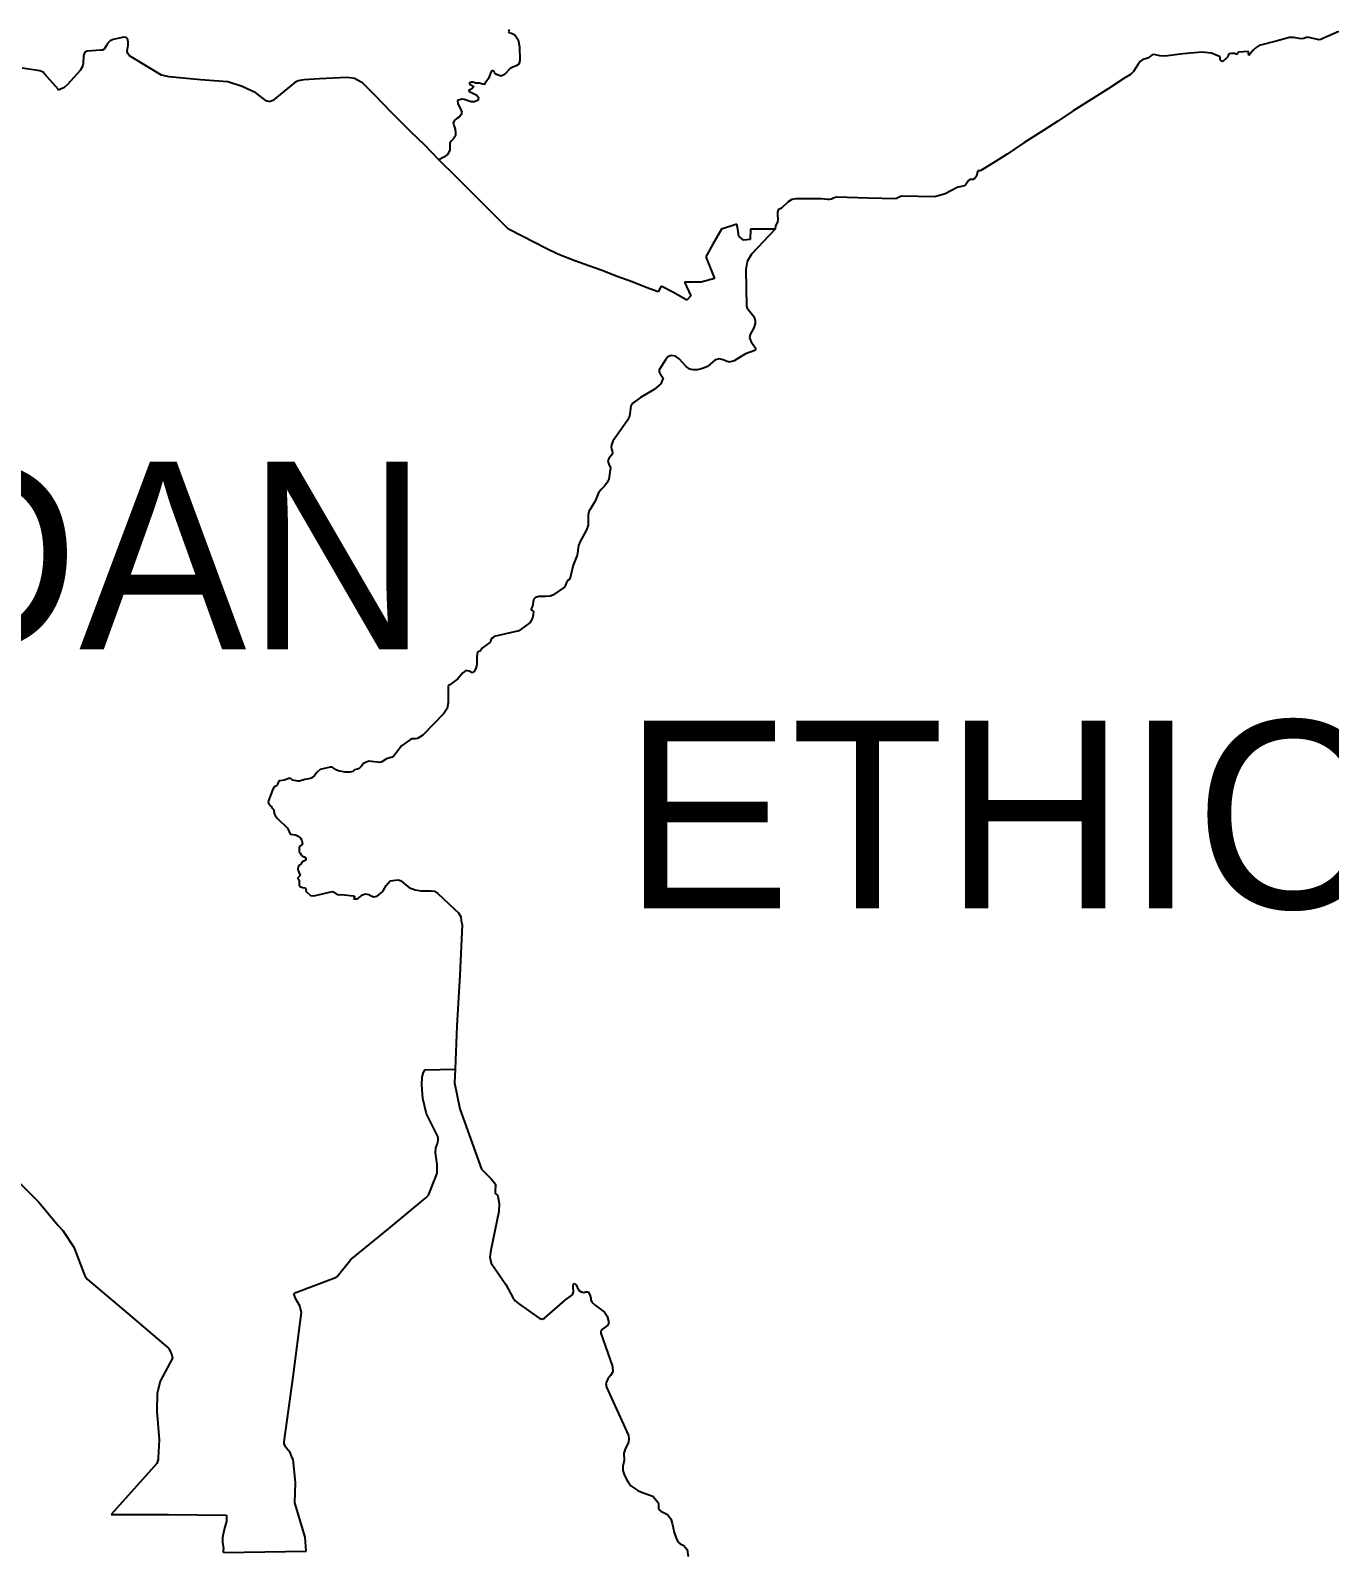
# Model space of a CAD drawing. Header units: metres. Extents: x 0 to 1325, y -1 to 773.
# Drawn here: x 778.86 to 806.52, y 341.19 to 373.63 of the extents above; entities that cross this region are included whole.
import ezdxf
from ezdxf.enums import TextEntityAlignment as Align

# ---------------------------------------------------------------- set-up
doc = ezdxf.new("R2010")
doc.units = ezdxf.units.M

msp = doc.modelspace()

# ---------------------------------------------------------------- linework, layer by layer
at = {"layer": 'SCORE'}
for points in [[(780.56, 373.408), (780.5, 373.348)], [(780.62, 373.438), (780.56, 373.408)], [(780.85, 373.488), (780.62, 373.438)], [(780.9, 373.478), (780.85, 373.488)], [(780.92, 373.448), (780.9, 373.478)], [(780.93, 373.428), (780.92, 373.448)], [(780.94, 373.378), (780.93, 373.428)], [(789.05, 373.648), (789.04, 373.608)], [(789.04, 373.608), (789.06, 373.578)], [(789.06, 373.578), (789.1, 373.568)], [(789.1, 373.568), (789.13, 373.558)], [(789.13, 373.558), (789.17, 373.538)], [(789.17, 373.538), (789.24, 373.428)], [(789.24, 373.428), (789.27, 373.278)], [(805.38, 373.398), (805.02, 373.308)], [(805.66, 373.478), (805.38, 373.398)], [(805.75, 373.478), (805.66, 373.478)], [(805.91, 373.448), (805.75, 373.478)], [(805.97, 373.458), (805.91, 373.448)], [(806.02, 373.478), (805.97, 373.458)], [(806.08, 373.478), (806.02, 373.478)], [(806.29, 373.428), (806.08, 373.478)], [(806.33, 373.438), (806.29, 373.428)], [(806.37, 373.458), (806.33, 373.438)], [(806.71, 373.608), (806.37, 373.458)], [(779.99, 373.098), (779.98, 372.928)], [(780.02, 373.168), (779.99, 373.098)], [(780.07, 373.188), (780.02, 373.168)], [(780.36, 373.208), (780.07, 373.188)], [(780.39, 373.208), (780.36, 373.208)], [(780.43, 373.228), (780.39, 373.208)], [(780.48, 373.308), (780.43, 373.228)], [(780.5, 373.348), (780.48, 373.308)], [(780.92, 373.188), (780.94, 373.318)], [(780.93, 373.138), (780.92, 373.188)], [(780.97, 373.088), (780.93, 373.138)], [(780.94, 373.318), (780.94, 373.378)], [(781.65, 372.678), (780.97, 373.088)], [(789.27, 373.278), (789.28, 372.988)], [(802.74, 373.108), (802.65, 373.038)], [(802.78, 373.118), (802.74, 373.108)], [(802.9, 373.088), (802.78, 373.118)], [(803.01, 373.078), (802.9, 373.088)], [(803.4, 373.128), (803.01, 373.078)], [(803.8, 373.168), (803.4, 373.128)], [(804, 373.148), (803.8, 373.168)], [(804.19, 373.068), (804, 373.148)], [(804.19, 373.048), (804.19, 373.068)], [(804.35, 373.068), (804.32, 373.038)], [(804.36, 373.098), (804.35, 373.068)], [(804.37, 373.128), (804.36, 373.098)], [(804.43, 373.138), (804.37, 373.128)], [(804.47, 373.138), (804.43, 373.138)], [(804.49, 373.138), (804.47, 373.138)], [(804.55, 373.118), (804.49, 373.138)], [(804.56, 373.148), (804.55, 373.128)], [(804.55, 373.128), (804.55, 373.118)], [(804.58, 373.168), (804.56, 373.148)], [(804.79, 373.178), (804.58, 373.168)], [(804.79, 373.158), (804.79, 373.178)], [(804.8, 373.098), (804.79, 373.158)], [(804.89, 373.208), (804.8, 373.098)], [(804.95, 373.268), (804.89, 373.208)], [(805.02, 373.308), (804.95, 373.268)], [(779.06, 372.768), (778.68, 372.828)], [(779.13, 372.738), (779.06, 372.768)], [(779.16, 372.708), (779.13, 372.738)], [(779.92, 372.778), (779.65, 372.478)], [(779.97, 372.858), (779.92, 372.778)], [(779.98, 372.928), (779.97, 372.858)], [(788.67, 372.758), (788.61, 372.608)], [(788.71, 372.778), (788.67, 372.758)], [(788.73, 372.758), (788.71, 372.778)], [(788.74, 372.728), (788.73, 372.758)], [(789.07, 372.818), (788.95, 372.688)], [(789.13, 372.848), (789.07, 372.818)], [(789.2, 372.878), (789.13, 372.848)], [(789.26, 372.908), (789.2, 372.878)], [(789.28, 372.988), (789.26, 372.908)], [(802.34, 372.758), (802.28, 372.688)], [(802.44, 372.908), (802.34, 372.758)], [(802.49, 372.978), (802.44, 372.908)], [(802.54, 373.008), (802.49, 372.978)], [(802.65, 373.038), (802.54, 373.008)], [(804.19, 373.018), (804.19, 373.048)], [(804.2, 372.988), (804.19, 373.018)], [(804.23, 372.968), (804.2, 372.988)], [(804.25, 372.978), (804.23, 372.968)], [(804.32, 373.038), (804.25, 372.978)], [(779.45, 372.378), (779.16, 372.708)], [(779.65, 372.478), (779.57, 372.408)], [(781.81, 372.638), (781.65, 372.678)], [(782.48, 372.578), (781.81, 372.638)], [(783.06, 372.538), (782.48, 372.578)], [(783.37, 372.438), (783.06, 372.538)], [(783.66, 372.298), (783.37, 372.438)], [(784.49, 372.518), (784.02, 372.138)], [(784.56, 372.558), (784.49, 372.518)], [(784.68, 372.578), (784.56, 372.558)], [(785.01, 372.598), (784.68, 372.578)], [(785.6, 372.628), (785.01, 372.598)], [(785.76, 372.608), (785.6, 372.628)], [(785.9, 372.528), (785.76, 372.608)], [(785.92, 372.518), (785.9, 372.528)], [(786.19, 372.248), (785.92, 372.518)], [(788.25, 372.528), (788.2, 372.508)], [(788.2, 372.508), (788.22, 372.478)], [(788.22, 372.478), (788.3, 372.438)], [(788.28, 372.528), (788.25, 372.528)], [(788.3, 372.438), (788.25, 372.378)], [(788.34, 372.508), (788.28, 372.528)], [(788.41, 372.508), (788.34, 372.508)], [(788.49, 372.488), (788.41, 372.508)], [(788.53, 372.478), (788.49, 372.488)], [(788.61, 372.608), (788.53, 372.498)], [(788.53, 372.498), (788.53, 372.478)], [(788.78, 372.688), (788.74, 372.728)], [(788.88, 372.658), (788.78, 372.688)], [(788.95, 372.688), (788.88, 372.658)], [(802.16, 372.618), (801.8, 372.388)], [(802.28, 372.688), (802.16, 372.618)], [(779.46, 372.358), (779.45, 372.378)], [(779.47, 372.368), (779.46, 372.358)], [(779.55, 372.398), (779.47, 372.368)], [(779.57, 372.408), (779.55, 372.398)], [(783.88, 372.128), (783.66, 372.298)], [(783.95, 372.108), (783.88, 372.128)], [(784.02, 372.138), (783.95, 372.108)], [(786.54, 371.888), (786.19, 372.248)], [(788.04, 372.168), (787.95, 372.138)], [(787.95, 372.138), (787.96, 372.068)], [(788.09, 372.158), (788.04, 372.168)], [(788.24, 372.108), (788.09, 372.158)], [(788.25, 372.378), (788.19, 372.358)], [(788.19, 372.358), (788.19, 372.338)], [(788.19, 372.338), (788.36, 372.248)], [(788.31, 372.108), (788.24, 372.108)], [(788.39, 372.148), (788.31, 372.108)], [(788.36, 372.248), (788.4, 372.198)], [(788.4, 372.198), (788.39, 372.148)], [(801.44, 372.158), (801.06, 371.918)], [(801.8, 372.388), (801.44, 372.158)], [(786.95, 371.478), (786.54, 371.888)], [(787.99, 371.788), (787.94, 371.758)], [(787.96, 372.068), (788, 371.988)], [(788.03, 371.838), (787.99, 371.788)], [(788, 371.988), (788.04, 371.888)], [(788.04, 371.888), (788.03, 371.838)], [(801.06, 371.918), (800.73, 371.698)], [(787.26, 371.178), (786.95, 371.478)], [(787.89, 371.718), (787.86, 371.658)], [(787.86, 371.658), (787.87, 371.618)], [(787.87, 371.618), (787.88, 371.588)], [(787.88, 371.588), (787.9, 371.528)], [(787.94, 371.758), (787.89, 371.718)], [(787.9, 371.528), (787.91, 371.448)], [(787.91, 371.448), (787.91, 371.398)], [(800.43, 371.508), (800.01, 371.238)], [(800.73, 371.698), (800.43, 371.508)], [(787.55, 370.878), (787.26, 371.178)], [(787.82, 371.278), (787.79, 371.238)], [(787.79, 371.238), (787.79, 371.188)], [(787.79, 371.188), (787.79, 371.078)], [(787.86, 371.318), (787.82, 371.278)], [(787.89, 371.358), (787.86, 371.318)], [(787.91, 371.398), (787.89, 371.358)], [(800.01, 371.238), (799.65, 370.998)], [(787.66, 370.928), (787.55, 370.878)], [(787.93, 370.508), (787.55, 370.878)], [(787.74, 370.988), (787.66, 370.928)], [(787.79, 371.078), (787.74, 370.988)], [(799.65, 370.998), (799.29, 370.768)], [(788.3, 370.138), (787.93, 370.508)], [(798.96, 370.468), (798.93, 370.458)], [(798.98, 370.498), (798.96, 370.468)], [(799, 370.528), (798.98, 370.498)], [(799.02, 370.618), (799, 370.528)], [(799.03, 370.638), (799.02, 370.618)], [(799.05, 370.638), (799.03, 370.638)], [(799.07, 370.638), (799.05, 370.638)], [(799.09, 370.648), (799.07, 370.638)], [(799.29, 370.768), (799.09, 370.648)], [(798.33, 370.148), (798.11, 370.088)], [(798.59, 370.288), (798.33, 370.148)], [(798.74, 370.318), (798.59, 370.288)], [(798.77, 370.348), (798.74, 370.318)], [(798.83, 370.438), (798.77, 370.348)], [(798.86, 370.458), (798.83, 370.438)], [(798.93, 370.458), (798.86, 370.458)], [(788.67, 369.768), (788.3, 370.138)], [(794.85, 369.848), (794.78, 369.808)], [(794.99, 369.978), (794.85, 369.848)], [(795.07, 370.028), (794.99, 369.978)], [(795.15, 370.048), (795.07, 370.028)], [(795.17, 370.048), (795.15, 370.048)], [(795.7, 370.048), (795.17, 370.048)], [(795.83, 370.028), (795.7, 370.048)], [(795.87, 370.028), (795.83, 370.028)], [(795.91, 370.038), (795.87, 370.028)], [(795.97, 370.068), (795.91, 370.038)], [(796.02, 370.078), (795.97, 370.068)], [(796.7, 370.058), (796.02, 370.078)], [(797.28, 370.048), (796.7, 370.058)], [(797.31, 370.058), (797.28, 370.048)], [(797.37, 370.088), (797.31, 370.058)], [(797.39, 370.098), (797.37, 370.088)], [(797.4, 370.098), (797.39, 370.098)], [(798.11, 370.088), (797.4, 370.098)], [(789.04, 369.398), (788.67, 369.768)], [(793.9, 369.508), (793.57, 369.398)], [(793.92, 369.398), (793.9, 369.508)], [(794.76, 369.548), (794.72, 369.468)], [(794.78, 369.808), (794.76, 369.758)], [(794.76, 369.758), (794.76, 369.698)], [(794.76, 369.698), (794.77, 369.618)], [(794.77, 369.618), (794.76, 369.548)], [(789.33, 369.248), (789.04, 369.398)], [(789.59, 369.118), (789.33, 369.248)], [(793.57, 369.398), (793.39, 369.078)], [(793.94, 369.248), (793.92, 369.398)], [(794.04, 369.168), (793.94, 369.248)], [(794.18, 369.178), (794.04, 369.168)], [(794.19, 369.398), (794.18, 369.178)], [(794.47, 369.398), (794.19, 369.398)], [(794.71, 369.398), (794.21, 368.868)], [(794.71, 369.398), (794.47, 369.398)], [(794.72, 369.468), (794.71, 369.398)], [(789.84, 368.988), (789.59, 369.118)], [(790.09, 368.868), (789.84, 368.988)], [(790.45, 368.728), (790.09, 368.868)], [(793.39, 369.078), (793.24, 368.808)], [(794.21, 368.868), (794.12, 368.708)], [(790.75, 368.618), (790.45, 368.728)], [(791.03, 368.518), (790.75, 368.618)], [(793.24, 368.808), (793.42, 368.348)], [(794.12, 368.708), (794.09, 368.538)], [(794.09, 368.538), (794.1, 367.758)], [(791.33, 368.398), (791.03, 368.518)], [(791.67, 368.278), (791.33, 368.398)], [(791.97, 368.158), (791.67, 368.278)], [(793.14, 368.268), (792.78, 368.268)], [(792.78, 368.268), (792.92, 367.978)], [(793.42, 368.348), (793.14, 368.268)], [(792.22, 368.068), (791.97, 368.158)], [(792.29, 368.188), (792.22, 368.068)], [(792.55, 368.048), (792.29, 368.188)], [(792.83, 367.888), (792.55, 368.048)], [(792.92, 367.978), (792.83, 367.888)], [(794.1, 367.758), (794.12, 367.718)], [(794.12, 367.718), (794.26, 367.538)], [(794.26, 367.298), (794.18, 367.158)], [(794.26, 367.538), (794.29, 367.458)], [(794.29, 367.388), (794.26, 367.298)], [(794.29, 367.458), (794.29, 367.388)], [(794.18, 367.158), (794.17, 367.088)], [(794.17, 367.088), (794.2, 366.998)], [(794.2, 366.998), (794.3, 366.858)], [(792.38, 366.618), (792.26, 366.428)], [(792.43, 366.678), (792.38, 366.618)], [(792.5, 366.708), (792.43, 366.678)], [(792.59, 366.698), (792.5, 366.708)], [(792.67, 366.638), (792.59, 366.698)], [(792.82, 366.478), (792.67, 366.638)], [(793.43, 366.608), (793.27, 366.478)], [(793.52, 366.638), (793.43, 366.608)], [(793.61, 366.618), (793.52, 366.638)], [(793.67, 366.588), (793.61, 366.618)], [(793.74, 366.568), (793.67, 366.588)], [(793.84, 366.598), (793.74, 366.568)], [(794.08, 366.748), (793.84, 366.598)], [(794.28, 366.818), (794.08, 366.748)], [(794.3, 366.858), (794.28, 366.818)], [(792.26, 366.428), (792.24, 366.388)], [(792.24, 366.388), (792.25, 366.348)], [(792.25, 366.348), (792.27, 366.308)], [(792.27, 366.308), (792.3, 366.268)], [(792.3, 366.268), (792.33, 366.228)], [(792.9, 366.418), (792.82, 366.478)], [(792.97, 366.408), (792.9, 366.418)], [(793.05, 366.408), (792.97, 366.408)], [(793.12, 366.418), (793.05, 366.408)], [(793.19, 366.438), (793.12, 366.418)], [(793.27, 366.478), (793.19, 366.438)], [(792.14, 365.988), (791.85, 365.818)], [(792.28, 366.108), (792.14, 365.988)], [(792.31, 366.178), (792.28, 366.108)], [(792.33, 366.228), (792.31, 366.178)], [(791.64, 365.628), (791.61, 365.418)], [(791.68, 365.698), (791.64, 365.628)], [(791.85, 365.818), (791.68, 365.698)], [(791.56, 365.318), (791.26, 364.888)], [(791.61, 365.418), (791.56, 365.318)], [(791.23, 364.808), (791.22, 364.758)], [(791.22, 364.758), (791.23, 364.718)], [(791.26, 364.888), (791.23, 364.808)], [(791.23, 364.718), (791.24, 364.678)], [(791.25, 364.628), (791.23, 364.588)], [(791.24, 364.678), (791.25, 364.628)], [(791.17, 364.518), (791.15, 364.478)], [(791.15, 364.478), (791.16, 364.438)], [(791.16, 364.438), (791.17, 364.398)], [(791.23, 364.588), (791.17, 364.518)], [(791.17, 364.398), (791.21, 364.318)], [(791.21, 364.318), (791.2, 364.278)], [(791.14, 364.008), (791.08, 363.928)], [(791.17, 364.078), (791.14, 364.008)], [(791.2, 364.278), (791.17, 364.078)], [(790.95, 363.788), (790.88, 363.608)], [(791.01, 363.858), (790.95, 363.788)], [(791.08, 363.928), (791.01, 363.858)], [(790.75, 363.388), (790.73, 363.308)], [(790.88, 363.608), (790.75, 363.388)], [(790.73, 363.098), (790.7, 362.998)], [(790.73, 363.308), (790.73, 363.098)], [(790.56, 362.748), (790.53, 362.668)], [(790.7, 362.998), (790.56, 362.748)], [(790.5, 362.458), (790.41, 362.248)], [(790.53, 362.668), (790.5, 362.458)], [(790.38, 362.098), (790.34, 361.948)], [(790.41, 362.248), (790.38, 362.098)], [(790.23, 361.778), (789.98, 361.608)], [(790.25, 361.818), (790.23, 361.778)], [(790.27, 361.878), (790.25, 361.818)], [(790.31, 361.928), (790.27, 361.878)], [(790.34, 361.948), (790.31, 361.928)], [(789.57, 361.518), (789.55, 361.368)], [(789.61, 361.558), (789.57, 361.518)], [(789.68, 361.578), (789.61, 361.558)], [(789.83, 361.578), (789.68, 361.578)], [(789.92, 361.588), (789.83, 361.578)], [(789.98, 361.608), (789.92, 361.588)], [(789.52, 361.068), (789.49, 361.018)], [(789.54, 361.358), (789.52, 361.318)], [(789.52, 361.318), (789.52, 361.298)], [(789.52, 361.298), (789.53, 361.288)], [(789.55, 361.118), (789.52, 361.068)], [(789.53, 361.288), (789.56, 361.268)], [(789.55, 361.368), (789.54, 361.358)], [(789.56, 361.188), (789.55, 361.118)], [(789.56, 361.268), (789.57, 361.258)], [(789.57, 361.258), (789.56, 361.188)], [(789.26, 360.848), (788.73, 360.728)], [(789.49, 361.018), (789.26, 360.848)], [(788.43, 360.418), (788.4, 360.408)], [(788.45, 360.438), (788.43, 360.418)], [(788.48, 360.488), (788.45, 360.438)], [(788.64, 360.598), (788.48, 360.488)], [(788.65, 360.618), (788.64, 360.598)], [(788.67, 360.678), (788.65, 360.618)], [(788.7, 360.698), (788.67, 360.678)], [(788.72, 360.708), (788.7, 360.698)], [(788.73, 360.728), (788.72, 360.708)], [(788.36, 360.128), (788.34, 360.058)], [(788.37, 360.368), (788.36, 360.288)], [(788.36, 360.288), (788.36, 360.248)], [(788.36, 360.248), (788.36, 360.128)], [(788.4, 360.408), (788.37, 360.368)], [(787.96, 359.828), (787.79, 359.698)], [(788.06, 359.948), (787.96, 359.828)], [(788.13, 360.008), (788.06, 359.948)], [(788.2, 359.988), (788.13, 360.008)], [(788.26, 359.958), (788.2, 359.988)], [(788.31, 359.988), (788.26, 359.958)], [(788.34, 360.058), (788.31, 359.988)], [(787.76, 359.688), (787.75, 359.668)], [(787.75, 359.668), (787.75, 359.318)], [(787.79, 359.698), (787.76, 359.688)], [(787.73, 359.198), (787.66, 359.088)], [(787.75, 359.318), (787.73, 359.198)], [(787.66, 359.088), (787.21, 358.628)], [(786.95, 358.538), (786.76, 358.398)], [(786.98, 358.548), (786.95, 358.538)], [(787.06, 358.548), (786.98, 358.548)], [(787.1, 358.558), (787.06, 358.548)], [(787.21, 358.628), (787.1, 358.558)], [(786.56, 358.158), (786.44, 358.128)], [(786.59, 358.178), (786.56, 358.158)], [(786.64, 358.238), (786.59, 358.178)], [(786.76, 358.398), (786.64, 358.238)], [(784.96, 357.838), (784.91, 357.768)], [(785.03, 357.898), (784.96, 357.838)], [(785.24, 357.948), (785.03, 357.898)], [(785.28, 357.948), (785.24, 357.948)], [(785.37, 357.888), (785.28, 357.948)], [(785.41, 357.868), (785.37, 357.888)], [(785.56, 357.838), (785.41, 357.868)], [(785.66, 357.838), (785.56, 357.838)], [(785.72, 357.858), (785.66, 357.838)], [(785.76, 357.888), (785.72, 357.858)], [(785.82, 357.908), (785.76, 357.888)], [(785.86, 357.918), (785.82, 357.908)], [(785.9, 357.958), (785.86, 357.918)], [(785.95, 358.028), (785.9, 357.958)], [(785.99, 358.048), (785.95, 358.028)], [(786.06, 358.078), (785.99, 358.048)], [(786.3, 358.048), (786.06, 358.078)], [(786.34, 358.058), (786.3, 358.048)], [(786.44, 358.128), (786.34, 358.058)], [(784.04, 357.518), (784.01, 357.458)], [(784.11, 357.558), (784.04, 357.518)], [(784.12, 357.588), (784.11, 357.558)], [(784.13, 357.618), (784.12, 357.588)], [(784.15, 357.648), (784.13, 357.618)], [(784.17, 357.658), (784.15, 357.648)], [(784.27, 357.668), (784.17, 357.658)], [(784.35, 357.708), (784.27, 357.668)], [(784.4, 357.708), (784.35, 357.708)], [(784.43, 357.678), (784.4, 357.708)], [(784.44, 357.668), (784.43, 357.678)], [(784.56, 357.648), (784.44, 357.668)], [(784.59, 357.648), (784.56, 357.648)], [(784.7, 357.688), (784.59, 357.648)], [(784.82, 357.708), (784.7, 357.688)], [(784.85, 357.718), (784.82, 357.708)], [(784.91, 357.768), (784.85, 357.718)], [(784.01, 357.458), (783.92, 357.218)], [(783.92, 357.218), (783.93, 357.178)], [(783.93, 357.178), (783.98, 357.118)], [(783.98, 357.118), (783.99, 357.118)], [(783.99, 357.118), (784, 357.078)], [(784, 357.078), (784.02, 357.058)], [(784.02, 357.058), (784.04, 357.038)], [(784.04, 357.038), (784.05, 356.958)], [(784.05, 356.958), (784.07, 356.918)], [(784.07, 356.918), (784.12, 356.858)], [(784.12, 356.858), (784.33, 356.648)], [(784.33, 356.648), (784.35, 356.608)], [(784.35, 356.608), (784.37, 356.568)], [(784.37, 356.568), (784.38, 356.538)], [(784.38, 356.538), (784.39, 356.518)], [(784.39, 356.518), (784.5, 356.508)], [(784.5, 356.508), (784.56, 356.478)], [(784.56, 356.478), (784.61, 356.438)], [(784.59, 356.258), (784.58, 356.238)], [(784.58, 356.238), (784.58, 356.188)], [(784.64, 356.288), (784.59, 356.258)], [(784.61, 356.438), (784.64, 356.388)], [(784.64, 356.388), (784.65, 356.308)], [(784.65, 356.308), (784.64, 356.288)], [(784.58, 356.188), (784.58, 356.148)], [(784.58, 356.148), (784.6, 356.118)], [(784.62, 355.888), (784.59, 355.858)], [(784.6, 356.118), (784.63, 356.068)], [(784.64, 355.928), (784.62, 355.888)], [(784.63, 356.068), (784.66, 356.048)], [(784.68, 355.948), (784.64, 355.928)], [(784.66, 356.048), (784.69, 356.038)], [(784.72, 355.968), (784.68, 355.948)], [(784.69, 356.038), (784.72, 356.018)], [(784.72, 356.018), (784.72, 355.968)], [(784.56, 355.828), (784.55, 355.778)], [(784.55, 355.778), (784.56, 355.748)], [(784.56, 355.598), (784.55, 355.588)], [(784.55, 355.588), (784.55, 355.568)], [(784.55, 355.568), (784.57, 355.548)], [(784.59, 355.858), (784.56, 355.828)], [(784.56, 355.748), (784.59, 355.678)], [(784.59, 355.628), (784.56, 355.598)], [(784.57, 355.548), (784.58, 355.528)], [(784.59, 355.678), (784.6, 355.638)], [(784.6, 355.638), (784.59, 355.628)], [(786.52, 355.528), (786.69, 355.548)], [(786.69, 355.548), (786.73, 355.538)], [(784.58, 355.528), (784.58, 355.468)], [(784.58, 355.468), (784.58, 355.438)], [(784.58, 355.438), (784.6, 355.408)], [(784.6, 355.408), (784.65, 355.388)], [(784.65, 355.388), (784.71, 355.378)], [(784.71, 355.378), (784.73, 355.348)], [(784.73, 355.348), (784.72, 355.328)], [(784.72, 355.328), (784.72, 355.308)], [(784.72, 355.308), (784.82, 355.218)], [(784.89, 355.208), (785.29, 355.298)], [(785.29, 355.298), (785.32, 355.288)], [(785.32, 355.288), (785.37, 355.248)], [(785.37, 355.248), (785.4, 355.238)], [(785.4, 355.238), (785.43, 355.228)], [(785.43, 355.228), (785.48, 355.238)], [(785.48, 355.238), (785.73, 355.208)], [(785.88, 355.188), (785.93, 355.228)], [(785.93, 355.228), (785.99, 355.248)], [(785.99, 355.248), (786.06, 355.238)], [(786.06, 355.238), (786.11, 355.208)], [(786.24, 355.198), (786.36, 355.298)], [(786.36, 355.298), (786.43, 355.428)], [(786.43, 355.428), (786.52, 355.528)], [(786.73, 355.538), (786.74, 355.538)], [(786.74, 355.538), (786.89, 355.408)], [(786.89, 355.408), (786.93, 355.378)], [(786.93, 355.378), (786.99, 355.358)], [(786.99, 355.358), (787.05, 355.338)], [(787.05, 355.338), (787.18, 355.318)], [(787.18, 355.318), (787.39, 355.318)], [(787.39, 355.318), (787.46, 355.308)], [(787.46, 355.308), (787.53, 355.258)], [(787.53, 355.258), (787.89, 354.928)], [(784.82, 355.218), (784.89, 355.208)], [(785.73, 355.208), (785.76, 355.198)], [(785.76, 355.178), (785.74, 355.148)], [(785.74, 355.148), (785.82, 355.148)], [(785.76, 355.198), (785.76, 355.178)], [(785.82, 355.148), (785.88, 355.188)], [(786.11, 355.208), (786.17, 355.188)], [(786.17, 355.188), (786.24, 355.198)], [(787.89, 354.928), (787.97, 354.848)], [(787.97, 354.848), (788.02, 354.758)], [(788.05, 354.588), (788, 353.518)], [(788.02, 354.758), (788.03, 354.678)], [(788.03, 354.678), (788.05, 354.588)], [(788, 353.518), (787.94, 352.438)], [(787.94, 352.438), (787.9, 351.518)], [(787.19, 351.188), (787.2, 351.348)], [(787.2, 351.348), (787.23, 351.458)], [(787.23, 351.458), (787.24, 351.478)], [(787.24, 351.478), (787.25, 351.498)], [(787.25, 351.498), (787.26, 351.508)], [(787.26, 351.508), (787.27, 351.508)], [(787.27, 351.508), (787.9, 351.518)], [(787.9, 351.518), (787.89, 351.228)], [(787.21, 350.898), (787.19, 351.188)], [(787.89, 351.228), (788, 350.678)], [(787.29, 350.568), (787.21, 350.898)], [(788, 350.678), (788.46, 349.388)], [(787.53, 350.088), (787.29, 350.568)], [(787.54, 350.048), (787.53, 350.088)], [(787.54, 350.028), (787.54, 350.048)], [(787.54, 349.998), (787.54, 350.028)], [(787.48, 349.738), (787.49, 349.848)], [(787.52, 349.488), (787.48, 349.738)], [(787.49, 349.848), (787.52, 349.918)], [(787.52, 349.918), (787.54, 349.998)], [(778.25, 349.478), (779.04, 348.688)], [(787.52, 349.408), (787.52, 349.488)], [(787.52, 349.308), (787.52, 349.408)], [(788.46, 349.388), (788.67, 349.188)], [(787.33, 348.838), (787.5, 349.248)], [(787.5, 349.248), (787.52, 349.308)], [(788.67, 349.188), (788.76, 349.068)], [(788.76, 349.068), (788.76, 349.028)], [(786.48, 348.118), (787.28, 348.778)], [(787.28, 348.778), (787.33, 348.838)], [(788.76, 349.028), (788.75, 348.938)], [(788.75, 348.938), (788.75, 348.888)], [(788.75, 348.888), (788.76, 348.868)], [(788.76, 348.868), (788.8, 348.838)], [(788.8, 348.838), (788.81, 348.818)], [(788.81, 348.818), (788.84, 348.658)], [(779.04, 348.688), (779.45, 348.188)], [(788.83, 348.488), (788.66, 347.668)], [(788.84, 348.658), (788.83, 348.488)], [(779.45, 348.188), (779.55, 348.088)], [(779.55, 348.088), (779.78, 347.728)], [(785.68, 347.468), (786.48, 348.118)], [(779.78, 347.728), (780.02, 347.118)], [(785.39, 347.108), (785.68, 347.468)], [(788.66, 347.668), (788.64, 347.518)], [(788.64, 347.518), (788.67, 347.388)], [(780.02, 347.118), (780.07, 347.048)], [(788.67, 347.388), (788.98, 346.938)], [(780.07, 347.048), (780.93, 346.318)], [(784.51, 346.768), (785.32, 347.068)], [(785.32, 347.068), (785.36, 347.088)], [(785.36, 347.088), (785.39, 347.108)], [(788.98, 346.938), (789.13, 346.658)], [(790.41, 346.888), (790.42, 346.948)], [(790.42, 346.778), (790.41, 346.888)], [(790.42, 346.948), (790.45, 346.958)], [(790.45, 346.958), (790.48, 346.928)], [(790.48, 346.928), (790.53, 346.818)], [(790.53, 346.818), (790.58, 346.778)], [(784.47, 346.738), (784.51, 346.768)], [(784.48, 346.698), (784.47, 346.738)], [(784.5, 346.638), (784.48, 346.698)], [(784.6, 346.468), (784.5, 346.638)], [(784.61, 346.418), (784.6, 346.468)], [(789.13, 346.658), (789.18, 346.588)], [(789.18, 346.588), (789.25, 346.528)], [(789.25, 346.528), (789.69, 346.218)], [(789.8, 346.218), (790.25, 346.608)], [(790.25, 346.608), (790.35, 346.678)], [(790.35, 346.678), (790.4, 346.718)], [(790.4, 346.718), (790.42, 346.778)], [(790.58, 346.778), (790.64, 346.768)], [(790.64, 346.768), (790.68, 346.778)], [(790.68, 346.778), (790.73, 346.778)], [(790.73, 346.778), (790.77, 346.718)], [(790.77, 346.718), (790.79, 346.648)], [(790.79, 346.648), (790.79, 346.608)], [(790.79, 346.608), (790.81, 346.558)], [(790.81, 346.558), (790.88, 346.498)], [(790.88, 346.498), (791.08, 346.348)], [(780.93, 346.318), (781.8, 345.578)], [(784.45, 344.968), (784.63, 346.348)], [(784.63, 346.348), (784.61, 346.418)], [(789.69, 346.218), (789.75, 346.198)], [(789.75, 346.198), (789.8, 346.218)], [(791.08, 346.348), (791.14, 346.258)], [(791.14, 346.258), (791.17, 346.128)], [(791.04, 345.988), (791, 345.938)], [(791, 345.938), (791, 345.898)], [(791, 345.898), (791.25, 345.188)], [(791.15, 346.068), (791.04, 345.988)], [(791.17, 346.128), (791.15, 346.068)], [(781.8, 345.578), (781.86, 345.458)], [(781.88, 345.368), (781.62, 344.878)], [(781.86, 345.458), (781.88, 345.368)], [(791.25, 345.188), (791.26, 345.078)], [(781.62, 344.878), (781.56, 344.618)], [(784.26, 343.588), (784.45, 344.968)], [(791.15, 344.928), (791.11, 344.828)], [(791.21, 344.998), (791.15, 344.928)], [(791.26, 345.078), (791.21, 344.998)], [(781.56, 344.618), (781.55, 344.238)], [(791.11, 344.828), (791.12, 344.748)], [(791.12, 344.748), (791.59, 343.718)], [(781.55, 344.238), (781.6, 343.628)], [(781.6, 343.628), (781.58, 343.248)], [(784.26, 343.538), (784.26, 343.588)], [(791.59, 343.578), (791.52, 343.428)], [(791.59, 343.718), (791.6, 343.648)], [(791.6, 343.648), (791.59, 343.578)], [(781.58, 343.248), (781.58, 343.208)], [(784.28, 343.498), (784.26, 343.538)], [(784.29, 343.478), (784.28, 343.498)], [(784.34, 343.418), (784.29, 343.478)], [(784.39, 343.358), (784.34, 343.418)], [(784.43, 343.248), (784.39, 343.358)], [(784.45, 343.208), (784.43, 343.248)], [(791.52, 343.428), (791.49, 343.348)], [(791.49, 343.348), (791.5, 343.198)], [(781.55, 343.128), (780.58, 342.038)], [(781.56, 343.148), (781.55, 343.128)], [(781.58, 343.208), (781.56, 343.148)], [(784.5, 342.718), (784.45, 343.208)], [(791.5, 343.198), (791.47, 343.058)], [(791.47, 343.058), (791.47, 342.978)], [(791.47, 342.978), (791.5, 342.888)], [(784.49, 342.288), (784.5, 342.718)], [(791.5, 342.888), (791.54, 342.798)], [(791.54, 342.798), (791.59, 342.718)], [(791.59, 342.718), (791.64, 342.648)], [(791.64, 342.648), (791.79, 342.548)], [(784.71, 341.558), (784.49, 342.288)], [(791.79, 342.548), (791.87, 342.518)], [(791.87, 342.518), (792.11, 342.428)], [(792.11, 342.428), (792.22, 342.298)], [(792.22, 342.298), (792.23, 342.268)], [(792.23, 342.268), (792.23, 342.198)], [(780.58, 342.038), (781.8, 342.038)], [(781.8, 342.038), (783.03, 342.028)], [(783.03, 342.028), (783.03, 341.938)], [(783.03, 341.938), (783.03, 341.888)], [(792.23, 342.198), (792.23, 342.178)], [(792.23, 342.178), (792.24, 342.148)], [(792.24, 342.148), (792.28, 342.108)], [(792.28, 342.108), (792.42, 342.038)], [(792.42, 342.038), (792.49, 341.948)], [(792.49, 341.948), (792.52, 341.858)], [(782.98, 341.718), (782.95, 341.548)], [(783.02, 341.848), (782.98, 341.718)], [(783.03, 341.888), (783.02, 341.848)], [(792.52, 341.858), (792.56, 341.658)], [(792.56, 341.658), (792.62, 341.498)], [(782.95, 341.548), (782.95, 341.498)], [(782.95, 341.498), (782.95, 341.448)], [(782.95, 341.448), (782.96, 341.358)], [(782.96, 341.358), (782.97, 341.308)], [(782.97, 341.308), (782.96, 341.288)], [(782.96, 341.288), (782.96, 341.268)], [(784.73, 341.258), (784.71, 341.558)], [(792.62, 341.498), (792.65, 341.448)], [(792.65, 341.448), (792.69, 341.418)], [(792.69, 341.418), (792.77, 341.378)], [(792.77, 341.378), (792.8, 341.348)], [(792.8, 341.348), (792.84, 341.298)], [(792.84, 341.298), (792.85, 341.248)], [(782.96, 341.268), (782.96, 341.248)], [(782.96, 341.248), (782.97, 341.228)], [(782.97, 341.228), (784.73, 341.258)], [(792.85, 341.248), (792.86, 341.148)]]:
    msp.add_lwpolyline(points, dxfattribs=at)

# ---------------------------------------------------------------- texts
at = {"layer": 'ENGRAVE'}
for s, p in [('S. SUDAN', (774.691, 360.452)), ('ETHIOPIA', (803.962, 354.939))]:
    msp.add_text(s, height=4, dxfattribs=at).set_placement(p, align=Align.CENTER)

doc.saveas('drawing.dxf')
